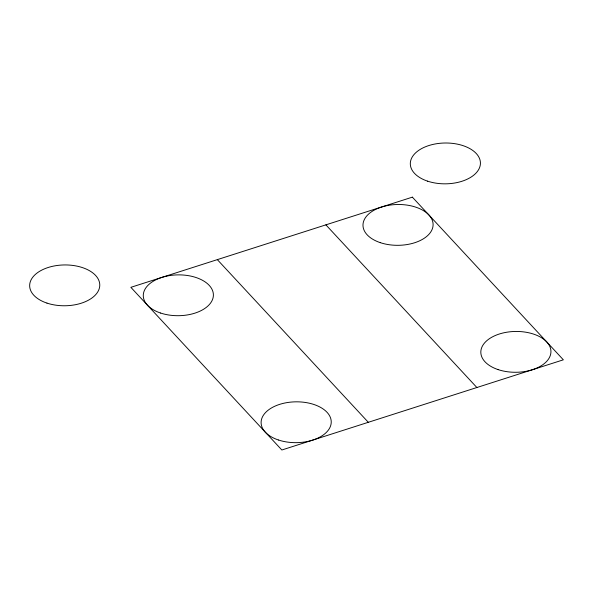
<?xml version="1.0" encoding="UTF-8"?>
<svg xmlns="http://www.w3.org/2000/svg" width="593" height="593" viewBox="0 0 593 593"><rect width="100%" height="100%" fill="white"/><g stroke="black" fill="none" stroke-linecap="round" stroke-linejoin="round"><path stroke-width="0.89" d="M325.883 224.858L476.876 387.518M217.334 259.63L368.32 422.298M412.365 197.15L130.86 287.331L281.845 449.998L563.35 359.818L412.365 197.15M278.413 439.991A35.061 20.414 -0.7 0 0 331.235 422.112A35.061 20.414 -0.7 0 0 278.866 404.626A35.061 20.414 -0.7 0 0 278.413 439.991M160.57 313.03A35.061 20.414 -0.7 0 0 213.391 295.158A35.061 20.414 -0.7 0 0 161.029 277.672A35.061 20.414 -0.7 0 0 160.57 313.03M46.951 303.097A35.061 20.414 -0.7 0 0 99.772 285.226A35.061 20.414 -0.7 0 0 47.41 267.739A35.061 20.414 -0.7 0 0 46.951 303.097M380.276 242.648A35.061 20.414 -0.7 0 0 433.098 224.777A35.061 20.414 -0.7 0 0 380.736 207.291A35.061 20.414 -0.7 0 0 380.276 242.648M427.605 181.161A35.061 20.414 -0.7 0 0 480.426 163.29A35.061 20.414 -0.7 0 0 428.057 145.804A35.061 20.414 -0.7 0 0 427.605 181.161M498.12 369.609A35.061 20.414 -0.7 0 0 550.941 351.731A35.061 20.414 -0.7 0 0 498.572 334.252A35.061 20.414 -0.7 0 0 498.12 369.609"/></g></svg>
